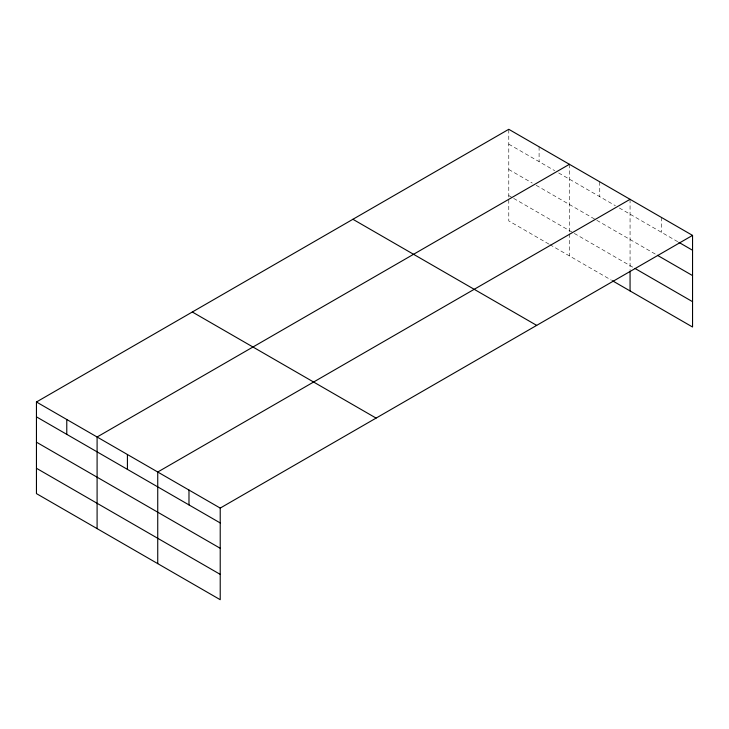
<?xml version="1.0" encoding="UTF-8"?>
<svg xmlns="http://www.w3.org/2000/svg" width="729" height="729" viewBox="0 0 729 729"><rect width="100%" height="100%" fill="white"/><g stroke="black" fill="none" stroke-linecap="round" stroke-linejoin="round"><path stroke-width="0.55" stroke-dasharray="3.65 2.73" d="M548.882 244.06L508.778 220.914L508.778 129.297M508.778 144.151L554.751 170.695M558.66 172.955L615.394 205.706M619.304 207.965L677.906 241.8M508.778 169.483L532.252 183.034M536.161 185.294L595.83 219.748M596.814 220.313L655.453 254.166M508.778 195.582L512.687 197.841M513.672 198.406L573.331 232.852M574.315 233.417L633.975 267.862M549.857 244.625L611.485 280.209M661.312 217.36L661.312 232.214M630.066 199.318L630.066 270.012M599.748 181.813L599.748 196.675M569.422 164.307L569.422 232.797M569.422 233.9L569.422 255.925M539.096 146.802L539.096 161.656"/><path stroke-width="1.09" d="M692.55 235.394L508.778 129.297L36.45 401.989L36.45 493.606L220.222 599.703L220.222 508.086L692.55 235.394L692.55 327.011L612.46 280.774M569.422 164.307L97.094 436.999L97.094 528.616M630.066 199.318L157.737 472.018L157.737 563.635M678.881 242.365L692.55 250.257M657.403 255.296L692.55 275.58M634.95 268.427L692.55 301.678M352.909 219.283L536.681 325.38M192.319 312.003L376.091 418.1M36.45 401.989L220.222 508.086M36.45 416.851L220.222 522.948M36.45 442.175L220.222 548.281M36.45 468.273L220.222 574.379M630.066 271.115L630.066 290.935M188.984 490.052L188.984 504.915M127.42 454.504L127.42 469.367M66.776 419.494L66.776 434.356"/></g></svg>
